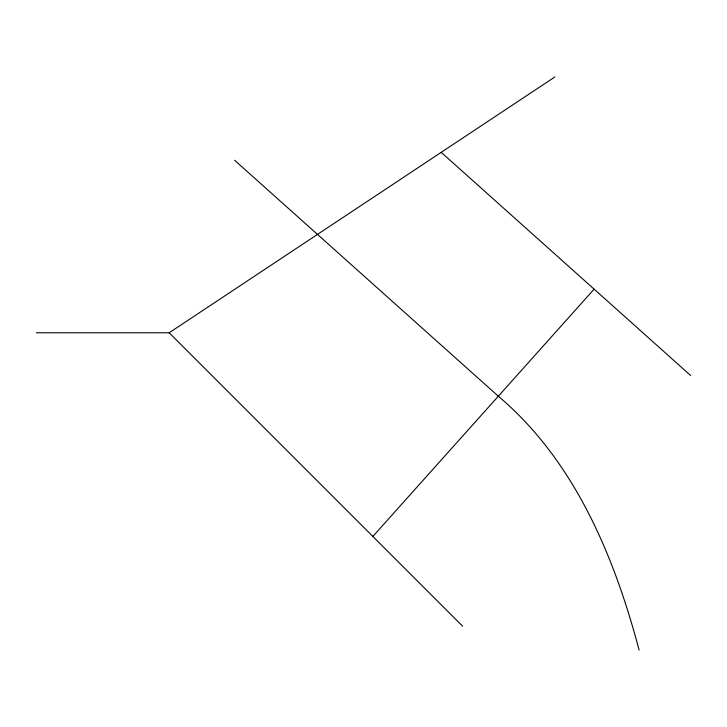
<?xml version="1.0" encoding="UTF-8"?>
<svg xmlns="http://www.w3.org/2000/svg" width="727" height="727" viewBox="0 0 727 727"><rect width="100%" height="100%" fill="white"/><g stroke="black" fill="none" stroke-linecap="round" stroke-linejoin="round"><path stroke-width="1.09" d="M372.86 536.435L594.123 289.146M36.35 332.766L169.191 332.766L554.81 76.998M441.216 152.343L690.65 375.514M234.621 160.267L498.322 396.215C574.294 460.373 614.188 556.046 639.097 650.002M169.191 332.766L462.636 626.211"/></g></svg>
